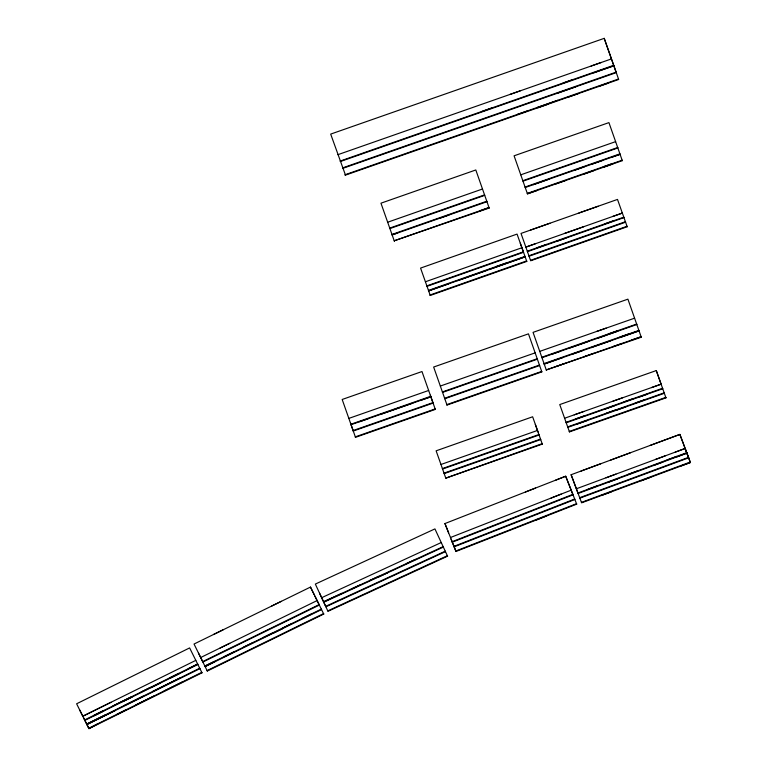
<?xml version="1.0" encoding="UTF-8"?>
<svg xmlns="http://www.w3.org/2000/svg" width="767" height="767" viewBox="0 0 767 767"><rect width="100%" height="100%" fill="white"/><g stroke="black" fill="none" stroke-linecap="round" stroke-linejoin="round"><path stroke-width="1.15" d="M79.701 710.012L82.798 716.234L111.042 702.265M82.798 716.234L195.806 660.358M94.053 715.285L103.468 710.625M112.883 705.976L131.723 696.657M141.138 692.007L150.562 687.347M169.392 678.038L178.807 673.378M188.231 668.728L197.646 664.069L197.867 664.51L84.849 720.386L84.638 719.945L197.646 664.069M94.274 715.726L103.689 711.067M122.72 701.661L132.192 696.982M151.022 687.663L160.389 683.033M169.756 678.402L179.133 673.771M199.928 668.651L86.911 724.537L86.7 724.096L105.53 714.777M124.369 705.467L143.199 696.158M152.623 691.498L180.868 677.529M86.7 724.096L199.708 668.22M86.911 724.537L115.165 710.568M83.478 717.615L88.953 728.65L76.614 703.78L189.622 647.914L201.989 672.803L88.953 728.65L98.166 723.588M117.006 714.278L126.421 709.619M135.845 704.959L154.675 695.65M164.1 690.99L182.93 681.681M88.751 728.247L201.769 672.362L201.989 672.803M213.447 634.539L223.149 629.793M271.671 606.055L281.374 601.309M314.173 594.569L310.482 587.071L194.041 644.031L207.311 671.029L323.751 614.06L323.53 613.619L207.09 670.588L207.311 671.029M220.081 648.038L229.784 643.292M200.676 657.53L317.116 600.571M202.67 661.595L319.11 604.626M204.885 666.092L321.325 609.123L321.536 609.564L205.096 666.533L204.885 666.092L214.587 661.346M224.29 656.6L233.993 651.854M243.695 647.099L253.398 642.353M263.1 637.607L272.803 632.861M282.505 628.115L292.217 623.37M301.92 618.614L311.623 613.868M205.096 666.533L214.798 661.777M273.023 633.302L282.726 628.557M321.67 597.694L441.246 542.537M323.569 601.798L443.144 546.641L443.355 547.082L323.779 602.239L323.569 601.798L341.967 593.313M351.161 589.066L360.365 584.818M369.56 580.581L378.754 576.333M406.357 563.611L415.551 559.364M378.62 576.947L387.757 572.728M325.678 606.342L445.253 551.185L445.454 551.626L325.889 606.783L319.551 593.15M327.787 610.887L447.353 555.73L447.564 556.171L327.979 611.309L315.342 584.071L434.927 528.904L447.564 556.171M576.698 504.149L576.516 503.689L455.79 551.022L455.972 551.473L576.698 504.149L565.701 476.221L444.946 523.554L456.01 551.463M525.443 492.002L535.51 488.052M555.634 480.171L565.701 476.221L573.026 494.84L452.29 542.173M450.459 537.514L571.194 490.18M551.07 498.071L561.137 494.121M452.108 541.713L572.844 494.379M453.949 546.363L574.684 499.029L574.866 499.49L454.131 546.823M536.469 519.921L546.526 515.97M581.022 471.053L600.791 463.728M610.685 460.066L630.455 452.731M650.234 445.397L679.898 434.41L690.386 462.52L680.53 466.173M571.127 474.725L679.898 434.41L690.386 462.52L581.607 502.836L571.127 474.725L578.117 493.469L686.887 453.153L686.714 452.683L577.944 492.999L578.117 493.469M576.372 488.78L685.142 448.465L675.248 452.127M606.035 477.783L615.92 474.121M655.478 459.462L665.363 455.79M587.829 489.336L597.723 485.674M627.387 474.677L637.272 471.015M666.945 460.018L676.83 456.355M607.78 482.472L617.665 478.809M653.474 465.531L662.899 462.041M677.002 456.816L686.887 453.153M688.632 457.832L579.862 498.147L579.689 497.687L688.459 457.372L688.632 457.832L685.727 450.028M581.434 502.375L690.214 462.06M601.664 495.405L611.52 491.752M641.097 480.794L650.953 477.132M627.195 226.744L617.502 199.42L521.014 233.427L530.678 260.78L627.195 226.744L627.032 226.275L530.515 260.32M574.253 414.832L583.908 411.428M612.862 401.208L622.507 397.805M577.493 423.94L587.139 420.537M665.957 397.862L569.459 431.898L559.747 404.573L656.293 370.566L665.957 397.862L665.785 397.392L569.296 431.428L569.459 431.898M530.659 230.033L549.958 223.226M578.912 213.025L598.202 206.218M425.417 281.767L521.915 247.741M535.491 243.705L525.846 247.108L622.344 213.073L612.699 216.476M564.445 233.494L583.745 226.687M523.535 252.295L427.027 286.331L426.864 285.861L523.362 251.835L523.535 252.295L520.294 243.187M536.948 247.799L546.593 244.395M604.501 223.974L614.146 220.57M527.293 251.202L623.801 217.166M556.411 241.452L566.056 238.048M527.456 251.662L623.964 217.627M496.038 266.6L505.683 263.196M428.638 290.885L525.155 256.849L524.992 256.389L428.475 290.425L428.638 290.885L448.743 283.8M457.592 280.674L486.546 270.463M488.943 269.62L525.155 256.849M528.904 255.756L625.412 221.721L625.575 222.19L529.067 256.226M430.258 295.448L526.776 261.413L526.613 260.943L430.095 294.979L430.258 295.448L420.565 268.095L517.054 234.088L526.776 261.413M564.608 418.236L661.116 384.19L656.293 370.566M651.461 387.594L661.116 384.19M440.958 464.486L537.475 430.45M575.71 418.926L585.365 415.513M623.964 401.898L633.609 398.495M604.827 409.175L614.472 405.762M639.64 396.894L647.338 394.171M538.923 434.544L442.406 468.579L442.569 469.04L539.086 435.004M606.275 413.26L615.93 409.856M635.229 403.049L644.874 399.645M616.093 410.316L625.738 406.922M445.79 478.138L542.307 444.122L532.643 416.778L436.126 450.814L445.79 478.138L542.144 443.662L542.307 444.122M616.265 72.625L616.102 72.165L342.581 167.915L342.744 168.376L616.265 72.625L604.214 38.35L330.682 134.1L345.486 175.116M337.921 154.666L611.443 58.915M510.141 94.379L520.266 90.832M591.184 66.01L601.318 62.463M481.992 111.416L492.126 107.869M563.036 83.037L573.17 79.5M593.591 72.865L613.859 65.77L613.696 65.31L340.165 161.06L340.327 161.53L613.859 65.77M556.708 93.478L575.749 86.815M517.207 114.484L527.341 110.937M537.466 107.39L557.734 100.304M618.509 79.02L344.987 174.771L345.15 175.24L618.681 79.48L604.214 38.35M537.734 107.821L547.849 104.283M568.088 97.198L578.203 93.651M598.442 86.566L608.557 83.028M520.764 174.828L615.623 141.636M387.671 222.219L482.501 189.008M484.571 194.885L389.741 228.096L389.904 228.556L484.734 195.355M620.081 154.32L525.222 187.512L525.069 187.043L619.918 153.86L620.081 154.32L611.136 157.446M533.295 184.684L549.44 179.037M575.394 169.958L584.329 166.832M591.625 164.282L602.2 160.571M392.138 234.903L486.959 201.702L486.796 201.232L391.975 234.443L392.138 234.903L397.766 232.938M439.549 218.307L449.031 214.981M603.169 166.832L612.66 163.515M622.305 160.658L527.456 193.85L527.293 193.389L622.142 160.198L622.305 160.658L608.931 122.615L514.082 155.806L527.456 193.85L536.938 190.532M555.912 183.898L565.394 180.571M584.368 173.936L593.85 170.619M603.341 167.302L612.823 163.975M489.183 208.049L489.02 207.579L394.209 240.79L489.183 208.049L475.808 169.967L380.959 203.188L394.363 241.212M479.548 210.906L489.02 207.579M440.325 386.05L535.155 352.858M539.747 351.372L634.587 318.18M596.649 331.459L606.131 328.142M348.832 418.398L428.648 390.47M608.202 334.019L617.684 330.702M430.862 396.788L351.056 424.707L350.893 424.247L430.709 396.318L430.862 396.788L421.898 399.923M551.329 354.44L560.687 351.161M570.044 347.892L579.401 344.613M579.91 344.441L589.401 341.114M598.116 338.065L607.474 334.796M608.365 334.479L617.847 331.162M359.579 421.725L368.093 418.744M380.978 414.238L412.934 403.058M619.918 337.039L629.4 333.722M544.206 364.057L639.045 330.865L638.882 330.404L544.043 363.596L544.206 364.057L563.17 357.412M433.087 403.097L432.924 402.627L353.108 430.555L353.28 431.016L433.087 403.097L430.316 395.206M572.105 354.287L582.143 350.778M591.012 347.672L610.599 340.816M619.832 337.585L639.045 330.865M641.279 337.212L641.116 336.742L546.267 369.934L641.279 337.212L627.905 299.159L533.055 332.351L546.43 370.375M555.759 366.616L565.241 363.29M584.205 356.655L593.696 353.338M612.66 346.703L622.142 343.386M631.634 340.059L641.116 336.742M447.017 405.062L541.838 371.87L528.463 333.846L433.643 367.038L447.017 405.062L446.854 404.602L541.675 371.41L541.838 371.87M355.495 437.324L435.311 409.405L421.984 371.544L342.178 399.473L355.495 437.324L355.332 436.864L435.138 408.936L435.311 409.405M314.911 596.064L319.331 605.067L202.891 662.026L198.461 653.033M310.482 587.071L323.751 614.06M444.946 523.554L448.618 532.864M451.063 539.067L455.972 551.473M535.328 424.372L538.012 431.965M350.5 423.135L353.28 431.016M662.563 388.284L566.056 422.329L566.219 422.79L662.726 388.744L662.563 388.284M664.174 392.838L567.676 426.883L567.848 427.344L664.337 393.298L664.174 392.838M540.534 439.098L444.026 473.134L444.189 473.603L540.697 439.568L540.534 439.098M617.684 147.513L522.835 180.705L522.998 181.165L617.847 147.973L617.684 147.513M537.216 358.735L442.396 391.927L442.559 392.388L537.379 359.196L537.216 358.735M636.658 324.067L541.809 357.249L541.972 357.71L636.821 324.527L636.658 324.067M539.45 365.073L444.63 398.265L444.783 398.725L539.613 365.533L539.45 365.073"/></g></svg>
